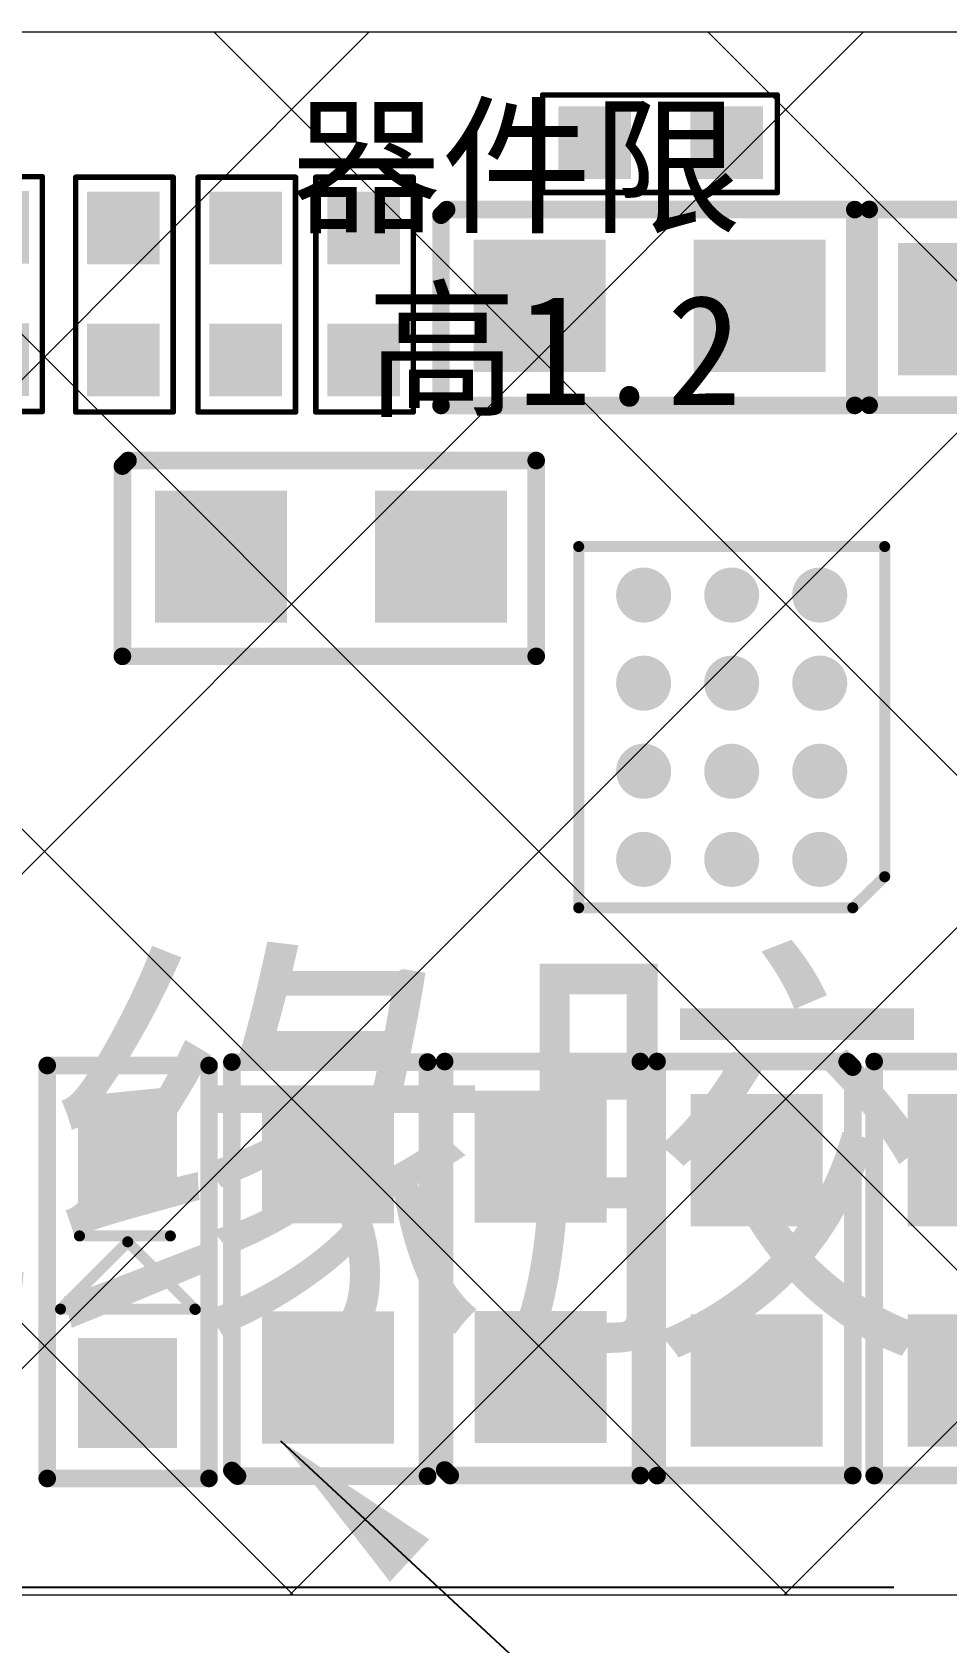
# Model space of a CAD drawing. Header units: millimetres. Extents: x 1167 to 2098, y -78 to 499.
# Drawn here: x 1910.38 to 1914.54, y 272.55 to 279.86 of the extents above; entities that cross this region are included whole.
import ezdxf

# ---------------------------------------------------------------- set-up
doc = ezdxf.new("R2010")
doc.units = ezdxf.units.MM
doc.layers.get('0').update_dxf_attribs({"lineweight": 5})
doc.layers.add('DIM', color=3, linetype='Continuous', lineweight=5)
doc.layers.add('MFPC', color=50, linetype='Continuous', lineweight=5)
for name, color, linetype in [('TOPLAYER', 1, 'Continuous'), ('TOPOVERLAY', 2, 'Continuous'), ('TOPPASTE', 8, 'Continuous'), ('TOPSOLDER', 216, 'Continuous')]:
    doc.layers.add(name, color=color, linetype=linetype)
doc.styles.add('RD', font='ROMAND.shx', dxfattribs={"width": 0.8})
doc.styles.add('宋体', font='')
doc.styles.get('宋体').set_extended_font_data('SimSun')
doc.dimstyles.new('DIM', dxfattribs={"dimtxt": 1.5, "dimasz": 0.8, "dimexe": 0, "dimexo": 0.5, "dimgap": 0.11, "dimtad": 0, "dimzin": 1, "dimdsep": 46, "dimtxsty": 'RD', "dimcen": 0, "dimclrd": 256, "dimclre": 256, "dimclrt": 256, "dimadec": 0, "dimazin": 0, "dimtm": 1e-09, "dimtfac": 1, "dimtofl": 0, "dimtmove": 0, "dimatfit": 3, "dimfxl": 1, "dimlwe": -1, "dimarcsym": 0})

# ---------------------------------------------------------------- blocks, each defined once
blk = doc.blocks.new('0402S_2')
at = {"layer": 'TOPLAYER'}
for points in [[(-0.248054, 0.305189), (-0.848053, 0.305189), (-0.248054, -0.29481), (-0.848053, -0.29481)], [(0.751944, 0.305189), (0.151945, 0.305189), (0.751944, -0.29481), (0.151945, -0.29481)]]:
    blk.add_solid(points, dxfattribs=at)
at = {"layer": 'TOPOVERLAY', "const_width": 0.08001}
for points in [[(-0.979853, 0.457589), (0.899747, 0.457589)], [(-0.979853, -0.431411), (-0.979853, 0.457589)], [(0.899747, -0.406011), (0.899747, 0.457589)], [(-0.979853, -0.431411), (0.874347, -0.431411)], [(0.874347, -0.431411), (0.899747, -0.406011)]]:
    blk.add_lwpolyline(points, dxfattribs=at)
at = {"layer": 'TOPOVERLAY', "const_width": 0.040005}
for points in [[(-0.999856, 0.457589, 1), (-0.959851, 0.457589, 1)], [(-0.999856, 0.457589, 1), (-0.959851, 0.457589, 1)], [(0.879744, 0.457589, 1), (0.919749, 0.457589, 1)], [(0.879744, 0.457589, 1), (0.919749, 0.457589, 1)], [(-0.999856, -0.431411, 1), (-0.959851, -0.431411, 1)], [(-0.999856, -0.431411, 1), (-0.959851, -0.431411, 1)], [(0.854344, -0.431411, 1), (0.894349, -0.431411, 1)], [(0.854344, -0.431411, 1), (0.894349, -0.431411, 1)], [(0.879744, -0.406011, 1), (0.919749, -0.406011, 1)], [(0.879744, -0.406011, 1), (0.919749, -0.406011, 1)]]:
    blk.add_lwpolyline(points, format="xyb", close=True, dxfattribs=at)
at = {"layer": 'TOPPASTE'}
for points in [[(-0.248054, 0.305189), (-0.848053, 0.305189), (-0.248054, -0.29481), (-0.848053, -0.29481)], [(0.751944, 0.305189), (0.151945, 0.305189), (0.751944, -0.29481), (0.151945, -0.29481)]]:
    blk.add_solid(points, dxfattribs=at)
at = {"layer": 'TOPSOLDER'}
for points in [[(-0.248054, 0.305189), (-0.848053, 0.305189), (-0.248054, -0.29481), (-0.848053, -0.29481)], [(0.751944, 0.305189), (0.151945, 0.305189), (0.751944, -0.29481), (0.151945, -0.29481)]]:
    blk.add_solid(points, dxfattribs=at)
blk = doc.blocks.new('0402S_3')
at = {"layer": 'TOPLAYER'}
for points in [[(-0.248054, 0.305189), (-0.848053, 0.305189), (-0.248054, -0.29481), (-0.848053, -0.29481)], [(0.751944, 0.305189), (0.151945, 0.305189), (0.751944, -0.29481), (0.151945, -0.29481)]]:
    blk.add_solid(points, dxfattribs=at)
at = {"layer": 'TOPOVERLAY', "const_width": 0.08001}
for points in [[(-0.979853, -0.431411), (-0.979853, 0.457589)], [(-0.979853, 0.457589), (0.899747, 0.457589)], [(0.899747, -0.406011), (0.899747, 0.457589)], [(-0.979853, -0.431411), (0.874347, -0.431411)], [(0.874347, -0.431411), (0.899747, -0.406011)]]:
    blk.add_lwpolyline(points, dxfattribs=at)
at = {"layer": 'TOPOVERLAY', "const_width": 0.040005}
for points in [[(-0.999856, 0.457589, 1), (-0.959851, 0.457589, 1)], [(-0.999856, 0.457589, 1), (-0.959851, 0.457589, 1)], [(0.879744, 0.457589, 1), (0.919749, 0.457589, 1)], [(0.879744, 0.457589, 1), (0.919749, 0.457589, 1)], [(-0.999856, -0.431411, 1), (-0.959851, -0.431411, 1)], [(-0.999856, -0.431411, 1), (-0.959851, -0.431411, 1)], [(0.854344, -0.431411, 1), (0.894349, -0.431411, 1)], [(0.854344, -0.431411, 1), (0.894349, -0.431411, 1)], [(0.879744, -0.406011, 1), (0.919749, -0.406011, 1)], [(0.879744, -0.406011, 1), (0.919749, -0.406011, 1)]]:
    blk.add_lwpolyline(points, format="xyb", close=True, dxfattribs=at)
at = {"layer": 'TOPPASTE'}
for points in [[(-0.248054, 0.305189), (-0.848053, 0.305189), (-0.248054, -0.29481), (-0.848053, -0.29481)], [(0.751944, 0.305189), (0.151945, 0.305189), (0.751944, -0.29481), (0.151945, -0.29481)]]:
    blk.add_solid(points, dxfattribs=at)
at = {"layer": 'TOPSOLDER'}
for points in [[(-0.248054, 0.305189), (-0.848053, 0.305189), (-0.248054, -0.29481), (-0.848053, -0.29481)], [(0.751944, 0.305189), (0.151945, 0.305189), (0.751944, -0.29481), (0.151945, -0.29481)]]:
    blk.add_solid(points, dxfattribs=at)
blk = doc.blocks.new('DIODE_SCHOTTKY_5')
at = {"layer": 'TOPLAYER'}
for points in [[(-0.249999, -0.224998), (0.249999, -0.224998), (-0.249999, 0.224998), (0.249999, 0.224998)], [(0.849998, -0.224998), (1.349997, -0.224998), (0.849998, 0.224998), (1.349997, 0.224998)]]:
    blk.add_solid(points, dxfattribs=at)
at = {"layer": 'TOPOVERLAY'}
for points, const_width in [([(-0.387835, 0.364609), (1.486865, 0.364609)], 0.08001), ([(-0.387835, 0.364609), (-0.387835, -0.37039)], 0.08001), ([(1.486865, 0.364609), (1.486865, -0.37039)], 0.08001), ([(0.380865, 0.304251), (0.380865, -0.30639)], 0.05), ([(0.380865, 0.304251), (0.686186, -0.001069)], 0.05), ([(0.713064, 0.218011), (0.713064, -0.19479)], 0.05), ([(0.686186, -0.001069), (0.379265, -0.30799)], 0.05), ([(-0.387835, -0.37039), (1.486865, -0.37039)], 0.08001)]:
    blk.add_lwpolyline(points, dxfattribs=dict(at, const_width=const_width))
for points, const_width in [([(-0.407838, 0.364609, 1), (-0.367833, 0.364609, 1)], 0.040005), ([(-0.407838, 0.364609, 1), (-0.367833, 0.364609, 1)], 0.040005), ([(1.466863, 0.364609, 1), (1.506868, 0.364609, 1)], 0.040005), ([(1.466863, 0.364609, 1), (1.506868, 0.364609, 1)], 0.040005), ([(0.368366, 0.304251, 1), (0.393365, 0.304251, 1)], 0.024999), ([(0.368366, 0.304251, 1), (0.393365, 0.304251, 1)], 0.024999), ([(0.700565, 0.218011, 1), (0.725564, 0.218011, 1)], 0.024999), ([(0.673687, -0.001069, 1), (0.698685, -0.001069, 1)], 0.024999), ([(0.673687, -0.001069, 1), (0.698685, -0.001069, 1)], 0.024999), ([(0.700565, -0.19479, 1), (0.725564, -0.19479, 1)], 0.024999), ([(0.366766, -0.30799, 1), (0.391765, -0.30799, 1)], 0.024999), ([(0.368366, -0.30639, 1), (0.393365, -0.30639, 1)], 0.024999), ([(-0.407838, -0.37039, 1), (-0.367833, -0.37039, 1)], 0.040005), ([(-0.407838, -0.37039, 1), (-0.367833, -0.37039, 1)], 0.040005), ([(1.466863, -0.37039, 1), (1.506868, -0.37039, 1)], 0.040005), ([(1.466863, -0.37039, 1), (1.506868, -0.37039, 1)], 0.040005)]:
    blk.add_lwpolyline(points, format="xyb", close=True, dxfattribs=dict(at, const_width=const_width))
at = {"layer": 'TOPPASTE'}
for points in [[(-0.249999, -0.224998), (0.249999, -0.224998), (-0.249999, 0.224998), (0.249999, 0.224998)], [(0.849998, -0.224998), (1.349997, -0.224998), (0.849998, 0.224998), (1.349997, 0.224998)]]:
    blk.add_solid(points, dxfattribs=at)
at = {"layer": 'TOPSOLDER'}
for points in [[(-0.249999, -0.224998), (0.249999, -0.224998), (-0.249999, 0.224998), (0.249999, 0.224998)], [(0.849998, -0.224998), (1.349997, -0.224998), (0.849998, 0.224998), (1.349997, 0.224998)]]:
    blk.add_solid(points, dxfattribs=at)
blk = doc.blocks.new('0402S_6')
at = {"layer": 'TOPLAYER'}
for points in [[(-0.248054, 0.305189), (-0.848053, 0.305189), (-0.248054, -0.29481), (-0.848053, -0.29481)], [(0.751944, 0.305189), (0.151945, 0.305189), (0.751944, -0.29481), (0.151945, -0.29481)]]:
    blk.add_solid(points, dxfattribs=at)
at = {"layer": 'TOPOVERLAY', "const_width": 0.08001}
for points in [[(-0.979853, -0.431411), (-0.979853, 0.457589)], [(-0.979853, 0.457589), (0.899747, 0.457589)], [(0.899747, -0.406011), (0.899747, 0.457589)], [(-0.979853, -0.431411), (0.874347, -0.431411)], [(0.874347, -0.431411), (0.899747, -0.406011)]]:
    blk.add_lwpolyline(points, dxfattribs=at)
at = {"layer": 'TOPOVERLAY', "const_width": 0.040005}
for points in [[(-0.999856, 0.457589, 1), (-0.959851, 0.457589, 1)], [(-0.999856, 0.457589, 1), (-0.959851, 0.457589, 1)], [(0.879744, 0.457589, 1), (0.919749, 0.457589, 1)], [(0.879744, 0.457589, 1), (0.919749, 0.457589, 1)], [(-0.999856, -0.431411, 1), (-0.959851, -0.431411, 1)], [(-0.999856, -0.431411, 1), (-0.959851, -0.431411, 1)], [(0.854344, -0.431411, 1), (0.894349, -0.431411, 1)], [(0.854344, -0.431411, 1), (0.894349, -0.431411, 1)], [(0.879744, -0.406011, 1), (0.919749, -0.406011, 1)], [(0.879744, -0.406011, 1), (0.919749, -0.406011, 1)]]:
    blk.add_lwpolyline(points, format="xyb", close=True, dxfattribs=at)
at = {"layer": 'TOPPASTE'}
for points in [[(-0.248054, 0.305189), (-0.848053, 0.305189), (-0.248054, -0.29481), (-0.848053, -0.29481)], [(0.751944, 0.305189), (0.151945, 0.305189), (0.751944, -0.29481), (0.151945, -0.29481)]]:
    blk.add_solid(points, dxfattribs=at)
at = {"layer": 'TOPSOLDER'}
for points in [[(-0.248054, 0.305189), (-0.848053, 0.305189), (-0.248054, -0.29481), (-0.848053, -0.29481)], [(0.751944, 0.305189), (0.151945, 0.305189), (0.751944, -0.29481), (0.151945, -0.29481)]]:
    blk.add_solid(points, dxfattribs=at)
blk = doc.blocks.new('0402S_7')
at = {"layer": 'TOPLAYER'}
for points in [[(-0.248054, 0.305189), (-0.848053, 0.305189), (-0.248054, -0.29481), (-0.848053, -0.29481)], [(0.751944, 0.305189), (0.151945, 0.305189), (0.751944, -0.29481), (0.151945, -0.29481)]]:
    blk.add_solid(points, dxfattribs=at)
at = {"layer": 'TOPOVERLAY', "const_width": 0.08001}
for points in [[(-0.979853, 0.457589), (0.899747, 0.457589)], [(-0.979853, 0.457589), (-0.979853, -0.431411)], [(0.899747, 0.457589), (0.899747, -0.406011)], [(-0.979853, -0.431411), (0.874347, -0.431411)], [(0.899747, -0.406011), (0.874347, -0.431411)]]:
    blk.add_lwpolyline(points, dxfattribs=at)
at = {"layer": 'TOPOVERLAY', "const_width": 0.040005}
for points in [[(-0.999856, 0.457589, 1), (-0.959851, 0.457589, 1)], [(-0.999856, 0.457589, 1), (-0.959851, 0.457589, 1)], [(0.879744, 0.457589, 1), (0.919749, 0.457589, 1)], [(0.879744, 0.457589, 1), (0.919749, 0.457589, 1)], [(-0.999856, -0.431411, 1), (-0.959851, -0.431411, 1)], [(-0.999856, -0.431411, 1), (-0.959851, -0.431411, 1)], [(0.854344, -0.431411, 1), (0.894349, -0.431411, 1)], [(0.854344, -0.431411, 1), (0.894349, -0.431411, 1)], [(0.879744, -0.406011, 1), (0.919749, -0.406011, 1)], [(0.879744, -0.406011, 1), (0.919749, -0.406011, 1)]]:
    blk.add_lwpolyline(points, format="xyb", close=True, dxfattribs=at)
at = {"layer": 'TOPPASTE'}
for points in [[(-0.248054, 0.305189), (-0.848053, 0.305189), (-0.248054, -0.29481), (-0.848053, -0.29481)], [(0.751944, 0.305189), (0.151945, 0.305189), (0.751944, -0.29481), (0.151945, -0.29481)]]:
    blk.add_solid(points, dxfattribs=at)
at = {"layer": 'TOPSOLDER'}
for points in [[(-0.248054, 0.305189), (-0.848053, 0.305189), (-0.248054, -0.29481), (-0.848053, -0.29481)], [(0.751944, 0.305189), (0.151945, 0.305189), (0.751944, -0.29481), (0.151945, -0.29481)]]:
    blk.add_solid(points, dxfattribs=at)
blk = doc.blocks.new('0402S_8')
at = {"layer": 'TOPLAYER'}
for points in [[(-0.248054, 0.305189), (-0.848053, 0.305189), (-0.248054, -0.29481), (-0.848053, -0.29481)], [(0.751944, 0.305189), (0.151945, 0.305189), (0.751944, -0.29481), (0.151945, -0.29481)]]:
    blk.add_solid(points, dxfattribs=at)
at = {"layer": 'TOPOVERLAY', "const_width": 0.08001}
for points in [[(0.899747, 0.457589), (-0.979853, 0.457589)], [(-0.979853, 0.457589), (-0.979853, -0.431411)], [(0.899747, 0.457589), (0.899747, -0.406011)], [(0.874347, -0.431411), (-0.979853, -0.431411)], [(0.899747, -0.406011), (0.874347, -0.431411)]]:
    blk.add_lwpolyline(points, dxfattribs=at)
at = {"layer": 'TOPOVERLAY', "const_width": 0.040005}
for points in [[(-0.999856, 0.457589, 1), (-0.959851, 0.457589, 1)], [(-0.999856, 0.457589, 1), (-0.959851, 0.457589, 1)], [(0.879744, 0.457589, 1), (0.919749, 0.457589, 1)], [(0.879744, 0.457589, 1), (0.919749, 0.457589, 1)], [(-0.999856, -0.431411, 1), (-0.959851, -0.431411, 1)], [(-0.999856, -0.431411, 1), (-0.959851, -0.431411, 1)], [(0.854344, -0.431411, 1), (0.894349, -0.431411, 1)], [(0.854344, -0.431411, 1), (0.894349, -0.431411, 1)], [(0.879744, -0.406011, 1), (0.919749, -0.406011, 1)], [(0.879744, -0.406011, 1), (0.919749, -0.406011, 1)]]:
    blk.add_lwpolyline(points, format="xyb", close=True, dxfattribs=at)
at = {"layer": 'TOPPASTE'}
for points in [[(-0.248054, 0.305189), (-0.848053, 0.305189), (-0.248054, -0.29481), (-0.848053, -0.29481)], [(0.751944, 0.305189), (0.151945, 0.305189), (0.751944, -0.29481), (0.151945, -0.29481)]]:
    blk.add_solid(points, dxfattribs=at)
at = {"layer": 'TOPSOLDER'}
for points in [[(-0.248054, 0.305189), (-0.848053, 0.305189), (-0.248054, -0.29481), (-0.848053, -0.29481)], [(0.751944, 0.305189), (0.151945, 0.305189), (0.751944, -0.29481), (0.151945, -0.29481)]]:
    blk.add_solid(points, dxfattribs=at)
blk = doc.blocks.new('0402S_9')
at = {"layer": 'TOPLAYER'}
for points in [[(-0.248054, 0.305189), (-0.848053, 0.305189), (-0.248054, -0.29481), (-0.848053, -0.29481)], [(0.751944, 0.305189), (0.151945, 0.305189), (0.751944, -0.29481), (0.151945, -0.29481)]]:
    blk.add_solid(points, dxfattribs=at)
at = {"layer": 'TOPOVERLAY', "const_width": 0.08001}
for points in [[(0.899747, 0.457589), (-0.979853, 0.457589)], [(-0.979853, 0.457589), (-0.979853, -0.431411)], [(0.899747, 0.457589), (0.899747, -0.406011)], [(0.874347, -0.431411), (-0.979853, -0.431411)], [(0.899747, -0.406011), (0.874347, -0.431411)]]:
    blk.add_lwpolyline(points, dxfattribs=at)
at = {"layer": 'TOPOVERLAY', "const_width": 0.040005}
for points in [[(-0.999856, 0.457589, 1), (-0.959851, 0.457589, 1)], [(-0.999856, 0.457589, 1), (-0.959851, 0.457589, 1)], [(0.879744, 0.457589, 1), (0.919749, 0.457589, 1)], [(0.879744, 0.457589, 1), (0.919749, 0.457589, 1)], [(-0.999856, -0.431411, 1), (-0.959851, -0.431411, 1)], [(-0.999856, -0.431411, 1), (-0.959851, -0.431411, 1)], [(0.854344, -0.431411, 1), (0.894349, -0.431411, 1)], [(0.854344, -0.431411, 1), (0.894349, -0.431411, 1)], [(0.879744, -0.406011, 1), (0.919749, -0.406011, 1)], [(0.879744, -0.406011, 1), (0.919749, -0.406011, 1)]]:
    blk.add_lwpolyline(points, format="xyb", close=True, dxfattribs=at)
at = {"layer": 'TOPPASTE'}
for points in [[(-0.248054, 0.305189), (-0.848053, 0.305189), (-0.248054, -0.29481), (-0.848053, -0.29481)], [(0.751944, 0.305189), (0.151945, 0.305189), (0.751944, -0.29481), (0.151945, -0.29481)]]:
    blk.add_solid(points, dxfattribs=at)
at = {"layer": 'TOPSOLDER'}
for points in [[(-0.248054, 0.305189), (-0.848053, 0.305189), (-0.248054, -0.29481), (-0.848053, -0.29481)], [(0.751944, 0.305189), (0.151945, 0.305189), (0.751944, -0.29481), (0.151945, -0.29481)]]:
    blk.add_solid(points, dxfattribs=at)
blk = doc.blocks.new('BV6810_11')
at = {"layer": 'TOPLAYER', "const_width": 0.124998}
for points in [[(-0.062499, 0, 1), (0.062499, 0, 1)], [(0.3375, 0, 1), (0.462498, 0, 1)], [(0.737499, 0, 1), (0.862498, 0, 1)], [(-0.062499, -0.399999, 1), (0.062499, -0.399999, 1)], [(0.3375, -0.399999, 1), (0.462498, -0.399999, 1)], [(0.737499, -0.399999, 1), (0.862498, -0.399999, 1)], [(-0.062499, -0.799998, 1), (0.062499, -0.799998, 1)], [(0.3375, -0.799998, 1), (0.462498, -0.799998, 1)], [(0.737499, -0.799998, 1), (0.862498, -0.799998, 1)], [(-0.062499, -1.199998, 1), (0.062499, -1.199998, 1)], [(0.3375, -1.199998, 1), (0.462498, -1.199998, 1)], [(0.737499, -1.199998, 1), (0.862498, -1.199998, 1)]]:
    blk.add_lwpolyline(points, format="xyb", close=True, dxfattribs=at)
at = {"layer": 'TOPOVERLAY', "const_width": 0.05}
for points in [[(-0.149883, 0.219768), (-0.295044, 0.078753)], [(1.094956, 0.219768), (-0.149883, 0.219768)], [(1.094956, 0.219768), (1.094956, -1.420231)], [(-0.295044, 0.078753), (-0.295044, -1.420231)], [(1.094956, -1.420231), (-0.295044, -1.420231)]]:
    blk.add_lwpolyline(points, dxfattribs=at)
at = {"layer": 'TOPOVERLAY', "const_width": 0.024999}
for points in [[(-0.162382, 0.219768, 1), (-0.137384, 0.219768, 1)], [(-0.162382, 0.219768, 1), (-0.137384, 0.219768, 1)], [(1.082457, 0.219768, 1), (1.107455, 0.219768, 1)], [(1.082457, 0.219768, 1), (1.107455, 0.219768, 1)], [(-0.307543, 0.078753, 1), (-0.282545, 0.078753, 1)], [(-0.307543, 0.078753, 1), (-0.282545, 0.078753, 1)], [(-0.307543, -1.420231, 1), (-0.282545, -1.420231, 1)], [(-0.307543, -1.420231, 1), (-0.282545, -1.420231, 1)], [(1.082457, -1.420231, 1), (1.107455, -1.420231, 1)], [(1.082457, -1.420231, 1), (1.107455, -1.420231, 1)]]:
    blk.add_lwpolyline(points, format="xyb", close=True, dxfattribs=at)
at = {"layer": 'TOPPASTE', "const_width": 0.124998}
for points in [[(-0.062499, 0, 1), (0.062499, 0, 1)], [(0.3375, 0, 1), (0.462498, 0, 1)], [(0.737499, 0, 1), (0.862498, 0, 1)], [(-0.062499, -0.399999, 1), (0.062499, -0.399999, 1)], [(0.3375, -0.399999, 1), (0.462498, -0.399999, 1)], [(0.737499, -0.399999, 1), (0.862498, -0.399999, 1)], [(-0.062499, -0.799998, 1), (0.062499, -0.799998, 1)], [(0.3375, -0.799998, 1), (0.462498, -0.799998, 1)], [(0.737499, -0.799998, 1), (0.862498, -0.799998, 1)], [(-0.062499, -1.199998, 1), (0.062499, -1.199998, 1)], [(0.3375, -1.199998, 1), (0.462498, -1.199998, 1)], [(0.737499, -1.199998, 1), (0.862498, -1.199998, 1)]]:
    blk.add_lwpolyline(points, format="xyb", close=True, dxfattribs=at)
at = {"layer": 'TOPSOLDER', "const_width": 0.124998}
for points in [[(-0.062499, 0, 1), (0.062499, 0, 1)], [(0.3375, 0, 1), (0.462498, 0, 1)], [(0.737499, 0, 1), (0.862498, 0, 1)], [(-0.062499, -0.399999, 1), (0.062499, -0.399999, 1)], [(0.3375, -0.399999, 1), (0.462498, -0.399999, 1)], [(0.737499, -0.399999, 1), (0.862498, -0.399999, 1)], [(-0.062499, -0.799998, 1), (0.062499, -0.799998, 1)], [(0.3375, -0.799998, 1), (0.462498, -0.799998, 1)], [(0.737499, -0.799998, 1), (0.862498, -0.799998, 1)], [(-0.062499, -1.199998, 1), (0.062499, -1.199998, 1)], [(0.3375, -1.199998, 1), (0.462498, -1.199998, 1)], [(0.737499, -1.199998, 1), (0.862498, -1.199998, 1)]]:
    blk.add_lwpolyline(points, format="xyb", close=True, dxfattribs=at)
blk = doc.blocks.new('0402S_13')
at = {"layer": 'TOPLAYER'}
for points in [[(-0.248054, 0.305189), (-0.848053, 0.305189), (-0.248054, -0.29481), (-0.848053, -0.29481)], [(0.751944, 0.305189), (0.151945, 0.305189), (0.751944, -0.29481), (0.151945, -0.29481)]]:
    blk.add_solid(points, dxfattribs=at)
at = {"layer": 'TOPOVERLAY', "const_width": 0.08001}
for points in [[(-0.979853, 0.457589), (-0.979853, -0.431411)], [(-0.979853, 0.457589), (0.899747, 0.457589)], [(0.899747, 0.457589), (0.899747, -0.406011)], [(-0.979853, -0.431411), (0.874347, -0.431411)], [(0.899747, -0.406011), (0.874347, -0.431411)]]:
    blk.add_lwpolyline(points, dxfattribs=at)
at = {"layer": 'TOPOVERLAY', "const_width": 0.040005}
for points in [[(-0.999856, 0.457589, 1), (-0.959851, 0.457589, 1)], [(-0.999856, 0.457589, 1), (-0.959851, 0.457589, 1)], [(0.879744, 0.457589, 1), (0.919749, 0.457589, 1)], [(0.879744, 0.457589, 1), (0.919749, 0.457589, 1)], [(-0.999856, -0.431411, 1), (-0.959851, -0.431411, 1)], [(-0.999856, -0.431411, 1), (-0.959851, -0.431411, 1)], [(0.854344, -0.431411, 1), (0.894349, -0.431411, 1)], [(0.854344, -0.431411, 1), (0.894349, -0.431411, 1)], [(0.879744, -0.406011, 1), (0.919749, -0.406011, 1)], [(0.879744, -0.406011, 1), (0.919749, -0.406011, 1)]]:
    blk.add_lwpolyline(points, format="xyb", close=True, dxfattribs=at)
at = {"layer": 'TOPPASTE'}
for points in [[(-0.248054, 0.305189), (-0.848053, 0.305189), (-0.248054, -0.29481), (-0.848053, -0.29481)], [(0.751944, 0.305189), (0.151945, 0.305189), (0.751944, -0.29481), (0.151945, -0.29481)]]:
    blk.add_solid(points, dxfattribs=at)
at = {"layer": 'TOPSOLDER'}
for points in [[(-0.248054, 0.305189), (-0.848053, 0.305189), (-0.248054, -0.29481), (-0.848053, -0.29481)], [(0.751944, 0.305189), (0.151945, 0.305189), (0.751944, -0.29481), (0.151945, -0.29481)]]:
    blk.add_solid(points, dxfattribs=at)
blk = doc.blocks.new('0201_15')
at = {"layer": 'TOPLAYER'}
for points in [[(0.164998, -0.165001), (0.164998, 0.165001), (-0.164998, -0.165001), (-0.164998, 0.165001)], [(0.764997, -0.165001), (0.764997, 0.165001), (0.435, -0.165001), (0.435, 0.165001)]]:
    blk.add_solid(points, dxfattribs=at)
at = {"layer": 'TOPOVERLAY', "const_width": 0.025001}
for points in [[(-0.23, -0.217), (-0.23, 0.225999)], [(-0.181, 0.225999), (-0.23, 0.225999)], [(0.836, 0.225999), (-0.18, 0.225999)], [(0.836, -0.217), (0.836, 0.225999)], [(0.836, -0.217), (-0.23, -0.217)]]:
    blk.add_lwpolyline(points, dxfattribs=at)
at = {"layer": 'TOPOVERLAY', "const_width": 0.012499}
for points in [[(-0.23625, 0.225999, 1), (-0.223749, 0.225999, 1)], [(-0.23625, 0.225999, 1), (-0.223749, 0.225999, 1)], [(-0.187251, 0.225999, 1), (-0.174749, 0.225999, 1)], [(-0.186251, 0.225999, 1), (-0.173749, 0.225999, 1)], [(0.829749, 0.225999, 1), (0.842251, 0.225999, 1)], [(0.829749, 0.225999, 1), (0.842251, 0.225999, 1)], [(-0.23625, -0.217, 1), (-0.223749, -0.217, 1)], [(-0.23625, -0.217, 1), (-0.223749, -0.217, 1)], [(0.829749, -0.217, 1), (0.842251, -0.217, 1)], [(0.829749, -0.217, 1), (0.842251, -0.217, 1)]]:
    blk.add_lwpolyline(points, format="xyb", close=True, dxfattribs=at)
at = {"layer": 'TOPPASTE'}
for points in [[(0.164998, -0.165001), (0.164998, 0.165001), (-0.164998, -0.165001), (-0.164998, 0.165001)], [(0.764997, -0.165001), (0.764997, 0.165001), (0.435, -0.165001), (0.435, 0.165001)]]:
    blk.add_solid(points, dxfattribs=at)
at = {"layer": 'TOPSOLDER'}
for points in [[(0.164998, -0.165001), (0.164998, 0.165001), (-0.164998, -0.165001), (-0.164998, 0.165001)], [(0.764997, -0.165001), (0.764997, 0.165001), (0.435, -0.165001), (0.435, 0.165001)]]:
    blk.add_solid(points, dxfattribs=at)
blk = doc.blocks.new('0201_17')
at = {"layer": 'TOPLAYER'}
for points in [[(0.164998, -0.165001), (0.164998, 0.165001), (-0.164998, -0.165001), (-0.164998, 0.165001)], [(0.764997, -0.165001), (0.764997, 0.165001), (0.435, -0.165001), (0.435, 0.165001)]]:
    blk.add_solid(points, dxfattribs=at)
at = {"layer": 'TOPOVERLAY', "const_width": 0.025001}
for points in [[(-0.23, 0.225999), (-0.23, -0.217)], [(-0.181, 0.225999), (-0.23, 0.225999)], [(0.836, 0.225999), (-0.18, 0.225999)], [(0.836, 0.225999), (0.836, -0.217)], [(0.836, -0.217), (-0.23, -0.217)]]:
    blk.add_lwpolyline(points, dxfattribs=at)
at = {"layer": 'TOPOVERLAY', "const_width": 0.012499}
for points in [[(-0.23625, 0.225999, 1), (-0.223749, 0.225999, 1)], [(-0.23625, 0.225999, 1), (-0.223749, 0.225999, 1)], [(-0.187251, 0.225999, 1), (-0.174749, 0.225999, 1)], [(-0.186251, 0.225999, 1), (-0.173749, 0.225999, 1)], [(0.829749, 0.225999, 1), (0.842251, 0.225999, 1)], [(0.829749, 0.225999, 1), (0.842251, 0.225999, 1)], [(-0.23625, -0.217, 1), (-0.223749, -0.217, 1)], [(-0.23625, -0.217, 1), (-0.223749, -0.217, 1)], [(0.829749, -0.217, 1), (0.842251, -0.217, 1)], [(0.829749, -0.217, 1), (0.842251, -0.217, 1)]]:
    blk.add_lwpolyline(points, format="xyb", close=True, dxfattribs=at)
at = {"layer": 'TOPPASTE'}
for points in [[(0.164998, -0.165001), (0.164998, 0.165001), (-0.164998, -0.165001), (-0.164998, 0.165001)], [(0.764997, -0.165001), (0.764997, 0.165001), (0.435, -0.165001), (0.435, 0.165001)]]:
    blk.add_solid(points, dxfattribs=at)
at = {"layer": 'TOPSOLDER'}
for points in [[(0.164998, -0.165001), (0.164998, 0.165001), (-0.164998, -0.165001), (-0.164998, 0.165001)], [(0.764997, -0.165001), (0.764997, 0.165001), (0.435, -0.165001), (0.435, 0.165001)]]:
    blk.add_solid(points, dxfattribs=at)
blk = doc.blocks.new('0201_22')
at = {"layer": 'TOPLAYER'}
for points in [[(0.164998, -0.165001), (0.164998, 0.165001), (-0.164998, -0.165001), (-0.164998, 0.165001)], [(0.764997, -0.165001), (0.764997, 0.165001), (0.435, -0.165001), (0.435, 0.165001)]]:
    blk.add_solid(points, dxfattribs=at)
at = {"layer": 'TOPOVERLAY', "const_width": 0.025001}
for points in [[(-0.23, 0.225999), (-0.23, -0.217)], [(-0.23, 0.225999), (-0.181, 0.225999)], [(-0.18, 0.225999), (0.836, 0.225999)], [(0.836, 0.225999), (0.836, -0.217)], [(-0.23, -0.217), (0.836, -0.217)]]:
    blk.add_lwpolyline(points, dxfattribs=at)
at = {"layer": 'TOPOVERLAY', "const_width": 0.012499}
for points in [[(-0.23625, 0.225999, 1), (-0.223749, 0.225999, 1)], [(-0.23625, 0.225999, 1), (-0.223749, 0.225999, 1)], [(-0.187251, 0.225999, 1), (-0.174749, 0.225999, 1)], [(-0.186251, 0.225999, 1), (-0.173749, 0.225999, 1)], [(0.829749, 0.225999, 1), (0.842251, 0.225999, 1)], [(0.829749, 0.225999, 1), (0.842251, 0.225999, 1)], [(-0.23625, -0.217, 1), (-0.223749, -0.217, 1)], [(-0.23625, -0.217, 1), (-0.223749, -0.217, 1)], [(0.829749, -0.217, 1), (0.842251, -0.217, 1)], [(0.829749, -0.217, 1), (0.842251, -0.217, 1)]]:
    blk.add_lwpolyline(points, format="xyb", close=True, dxfattribs=at)
at = {"layer": 'TOPPASTE'}
for points in [[(0.164998, -0.165001), (0.164998, 0.165001), (-0.164998, -0.165001), (-0.164998, 0.165001)], [(0.764997, -0.165001), (0.764997, 0.165001), (0.435, -0.165001), (0.435, 0.165001)]]:
    blk.add_solid(points, dxfattribs=at)
at = {"layer": 'TOPSOLDER'}
for points in [[(0.164998, -0.165001), (0.164998, 0.165001), (-0.164998, -0.165001), (-0.164998, 0.165001)], [(0.764997, -0.165001), (0.764997, 0.165001), (0.435, -0.165001), (0.435, 0.165001)]]:
    blk.add_solid(points, dxfattribs=at)
blk = doc.blocks.new('0201_23')
at = {"layer": 'TOPLAYER'}
for points in [[(0.164998, -0.165001), (0.164998, 0.165001), (-0.164998, -0.165001), (-0.164998, 0.165001)], [(0.764997, -0.165001), (0.764997, 0.165001), (0.435, -0.165001), (0.435, 0.165001)]]:
    blk.add_solid(points, dxfattribs=at)
at = {"layer": 'TOPOVERLAY', "const_width": 0.025001}
for points in [[(-0.23, -0.217), (-0.23, 0.225999)], [(-0.181, 0.225999), (-0.23, 0.225999)], [(0.836, 0.225999), (-0.18, 0.225999)], [(0.836, -0.217), (0.836, 0.225999)], [(0.836, -0.217), (-0.23, -0.217)]]:
    blk.add_lwpolyline(points, dxfattribs=at)
at = {"layer": 'TOPOVERLAY', "const_width": 0.012499}
for points in [[(-0.23625, 0.225999, 1), (-0.223749, 0.225999, 1)], [(-0.23625, 0.225999, 1), (-0.223749, 0.225999, 1)], [(-0.187251, 0.225999, 1), (-0.174749, 0.225999, 1)], [(-0.186251, 0.225999, 1), (-0.173749, 0.225999, 1)], [(0.829749, 0.225999, 1), (0.842251, 0.225999, 1)], [(0.829749, 0.225999, 1), (0.842251, 0.225999, 1)], [(-0.23625, -0.217, 1), (-0.223749, -0.217, 1)], [(-0.23625, -0.217, 1), (-0.223749, -0.217, 1)], [(0.829749, -0.217, 1), (0.842251, -0.217, 1)], [(0.829749, -0.217, 1), (0.842251, -0.217, 1)]]:
    blk.add_lwpolyline(points, format="xyb", close=True, dxfattribs=at)
at = {"layer": 'TOPPASTE'}
for points in [[(0.164998, -0.165001), (0.164998, 0.165001), (-0.164998, -0.165001), (-0.164998, 0.165001)], [(0.764997, -0.165001), (0.764997, 0.165001), (0.435, -0.165001), (0.435, 0.165001)]]:
    blk.add_solid(points, dxfattribs=at)
at = {"layer": 'TOPSOLDER'}
for points in [[(0.164998, -0.165001), (0.164998, 0.165001), (-0.164998, -0.165001), (-0.164998, 0.165001)], [(0.764997, -0.165001), (0.764997, 0.165001), (0.435, -0.165001), (0.435, 0.165001)]]:
    blk.add_solid(points, dxfattribs=at)
blk = doc.blocks.new('0201_25')
at = {"layer": 'TOPLAYER'}
for points in [[(0.164998, -0.165001), (0.164998, 0.165001), (-0.164998, -0.165001), (-0.164998, 0.165001)], [(0.764997, -0.165001), (0.764997, 0.165001), (0.435, -0.165001), (0.435, 0.165001)]]:
    blk.add_solid(points, dxfattribs=at)
at = {"layer": 'TOPOVERLAY', "const_width": 0.025001}
for points in [[(-0.181, 0.225999), (-0.23, 0.225999)], [(-0.23, -0.217), (-0.23, 0.225999)], [(0.836, 0.225999), (-0.18, 0.225999)], [(0.836, -0.217), (0.836, 0.225999)], [(0.836, -0.217), (-0.23, -0.217)]]:
    blk.add_lwpolyline(points, dxfattribs=at)
at = {"layer": 'TOPOVERLAY', "const_width": 0.012499}
for points in [[(-0.23625, 0.225999, 1), (-0.223749, 0.225999, 1)], [(-0.23625, 0.225999, 1), (-0.223749, 0.225999, 1)], [(-0.187251, 0.225999, 1), (-0.174749, 0.225999, 1)], [(-0.186251, 0.225999, 1), (-0.173749, 0.225999, 1)], [(0.829749, 0.225999, 1), (0.842251, 0.225999, 1)], [(0.829749, 0.225999, 1), (0.842251, 0.225999, 1)], [(-0.23625, -0.217, 1), (-0.223749, -0.217, 1)], [(-0.23625, -0.217, 1), (-0.223749, -0.217, 1)], [(0.829749, -0.217, 1), (0.842251, -0.217, 1)], [(0.829749, -0.217, 1), (0.842251, -0.217, 1)]]:
    blk.add_lwpolyline(points, format="xyb", close=True, dxfattribs=at)
at = {"layer": 'TOPPASTE'}
for points in [[(0.164998, -0.165001), (0.164998, 0.165001), (-0.164998, -0.165001), (-0.164998, 0.165001)], [(0.764997, -0.165001), (0.764997, 0.165001), (0.435, -0.165001), (0.435, 0.165001)]]:
    blk.add_solid(points, dxfattribs=at)
at = {"layer": 'TOPSOLDER'}
for points in [[(0.164998, -0.165001), (0.164998, 0.165001), (-0.164998, -0.165001), (-0.164998, 0.165001)], [(0.764997, -0.165001), (0.764997, 0.165001), (0.435, -0.165001), (0.435, 0.165001)]]:
    blk.add_solid(points, dxfattribs=at)

msp = doc.modelspace()

# ---------------------------------------------------------------- hatches: boundary and pattern name
at = {"layer": 'MFPC', "lineweight": 5}
h = msp.add_hatch(dxfattribs=at)
h.set_pattern_fill('ANSI37', color=1, scale=0.5, style=0)
h.set_pattern_definition([(45, (531.9697, 0), (-1.122532, 1.122532), []), (135, (531.9697, 0), (-1.122532, -1.122532), [])])
edge = h.paths.add_edge_path()
edge.add_arc((1908.9767, 272.3698), 10.2915, 5.26819, 45.58002)
edge.add_arc((1915.8299, 279.3632), 0.5, 45.58002, 90)
edge.add_line((1915.8299, 279.8632), (1906.9177, 279.8632))
edge.add_arc((1906.9177, 279.3632), 0.5, 90, 180)
edge.add_line((1906.4177, 279.3632), (1906.4177, 273.2689))
edge.add_arc((1906.9177, 273.2689), 0.5, 180, 270)
edge.add_line((1906.9177, 272.7689), (1918.7269, 272.7689))
edge.add_arc((1918.7269, 273.2689), 0.5, 270, 365.26819)

# ---------------------------------------------------------------- linework, layer by layer
at = {"layer": 'MFPC', "color": 1, "lineweight": 5}
msp.add_lwpolyline([(1919.2247, 273.3148, 0.17773), (1916.1799, 279.7203, 0.196283), (1915.8299, 279.8632), (1906.9177, 279.8632, 0.414214), (1906.4177, 279.3632), (1906.4177, 273.2689, 0.414214), (1906.9177, 272.7689), (1918.7269, 272.7689, 0.441408)], format="xyb", close=True, dxfattribs=at)

# ---------------------------------------------------------------- block references
for name, p, rotation in [('0201_22', (1913.5395, 279.3615), 180), ('0201_25', (1910.2046, 278.9773), 270), ('0201_15', (1910.7993, 278.975), 270), ('0201_23', (1911.355, 278.975), 270), ('0201_17', (1911.8898, 278.975), 270), ('0402S_8', (1913.1415, 278.6265), 180), ('0402S_9', (1911.6942, 277.4875), 180), ('BV6810_11', (1913.9622, 276.1081), 180), ('0402S_6', (1911.7231, 274.2081), 270), ('0402S_3', (1912.6896, 274.2105), 270), ('0402S_2', (1913.6807, 274.2906), 90), ('0402S_13', (1914.6671, 274.2906), 90), ('DIODE_SCHOTTKY_5', (1910.8175, 273.6856), 90)]:
    msp.add_blockref(name, p, dxfattribs=dict(rotation=rotation))
msp.add_blockref('0402S_7', (1915.1664, 278.6011))

# ---------------------------------------------------------------- texts
at = {"layer": 'DIM', "color": 3, "insert": (1914.5257, 275.5141), "char_height": 1.5, "width": 23.823613, "attachment_point": 3, "style": '宋体'}
msp.add_mtext('器件区贴绝缘胶', dxfattribs=at)
at = {"layer": 'MFPC', "color": 1, "insert": (1913.6073, 279.5046), "char_height": 0.5, "width": 3.628975, "attachment_point": 3, "style": '宋体'}
msp.add_mtext('器件限\\P高1.2', dxfattribs=at)

# ---------------------------------------------------------------- leaders
at = {"layer": 'DIM', "color": 3, "lineweight": 5}
for points in [[(1895.4491, 275.9394), (1899.9621, 272.8043), (1914.2994, 272.8043)], [(1911.5127, 273.4691), (1921.415, 264.2814), (1943.3094, 264.2814)]]:
    msp.add_leader(points, dimstyle='DIM', override={"dimgap": 0.11, "dimtad": 0}, dxfattribs=at)

doc.saveas('drawing.dxf')
